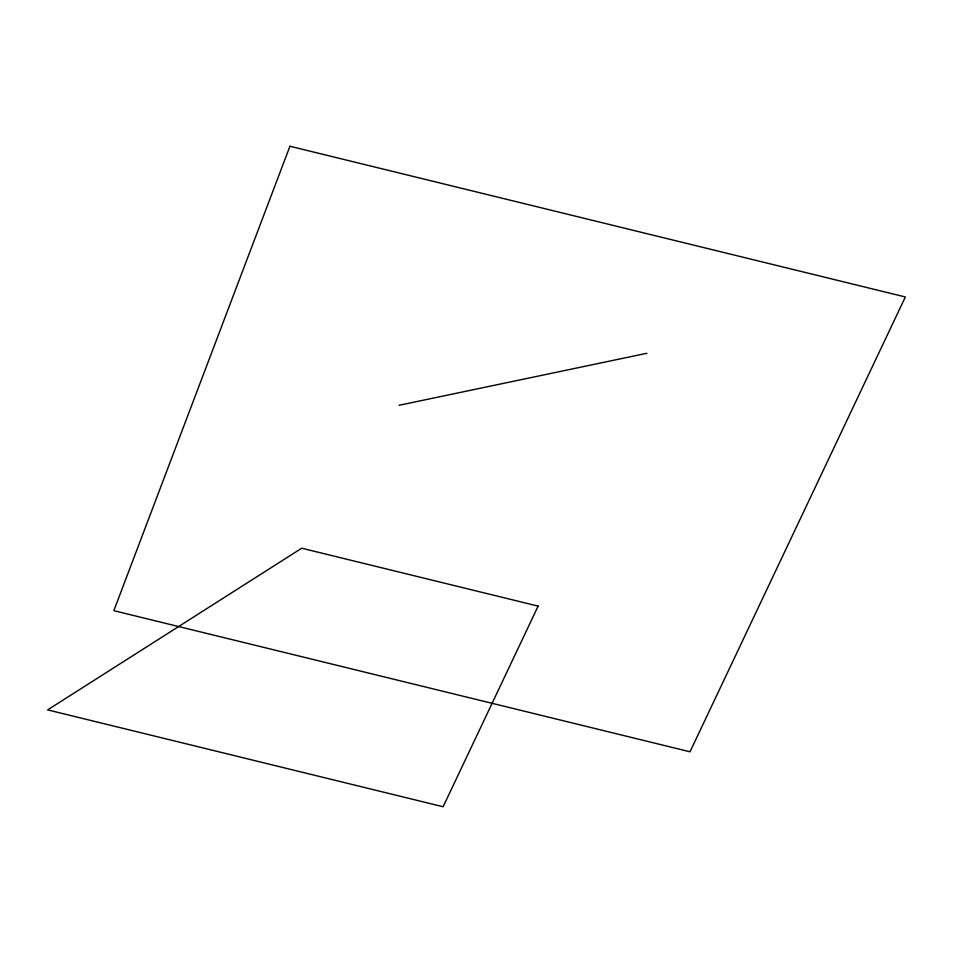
<?xml version="1.0" encoding="UTF-8"?>
<svg xmlns="http://www.w3.org/2000/svg" width="953" height="953" viewBox="0 0 953 953"><rect width="100%" height="100%" fill="white"/><g stroke="black" fill="none" stroke-linecap="round" stroke-linejoin="round"><path stroke-width="1.43" d="M399.069 405.287L646.92 353.277M289.938 146.25L113.836 610.67L690.008 751.786L905.35 296.967L289.938 146.25M538.123 606.108L443.121 806.75L47.65 709.89L301.732 548.213L538.123 606.108"/></g></svg>
